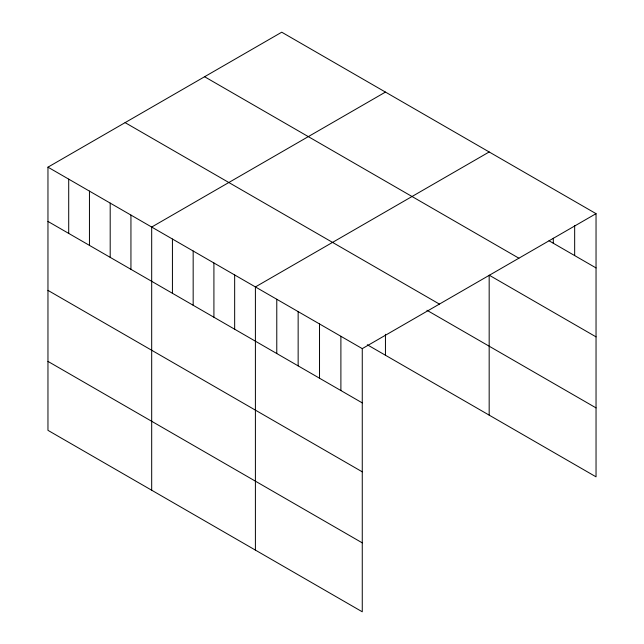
<?xml version="1.0" encoding="UTF-8"?>
<svg xmlns="http://www.w3.org/2000/svg" width="644" height="644" viewBox="0 0 644 644"><rect width="100%" height="100%" fill="white"/><g stroke="black" fill="none" stroke-linecap="round" stroke-linejoin="round"><path stroke-width="0.97" d="M47.962 167.166L362.266 348.629L362.266 611.8L47.962 430.337L47.962 167.166L281.734 32.2L596.038 213.663L596.038 476.834L367.305 344.773M385.45 92.084L151.686 227.05L151.686 490.221M489.174 151.968L255.402 286.934L255.402 550.105M362.266 348.629L596.038 213.663M549.018 240.776L596.038 267.928M204.591 76.741L518.895 258.204M596.038 336.868L489.174 275.165L489.174 415.139M125.105 122.626L439.409 304.089M426.94 310.271L596.038 407.894M47.962 221.431L362.266 402.894M47.962 290.372L362.266 471.835M47.962 361.397L362.266 542.86M574.665 225.44L574.665 255.588M553.293 238.224L553.293 243.247M385.45 334.276L385.45 355.255M340.893 336.289L340.893 390.554M319.521 323.948L319.521 378.213M298.148 311.607L298.148 365.873M276.775 299.267L276.775 353.532M234.658 274.956L234.658 329.221M213.913 262.977L213.913 317.242M193.168 250.999L193.168 305.264M172.431 239.029L172.431 293.286M130.941 215.072L130.941 269.337M110.196 203.093L110.196 257.358M89.452 191.115L89.452 245.38M68.707 179.145L68.707 233.41"/></g></svg>
